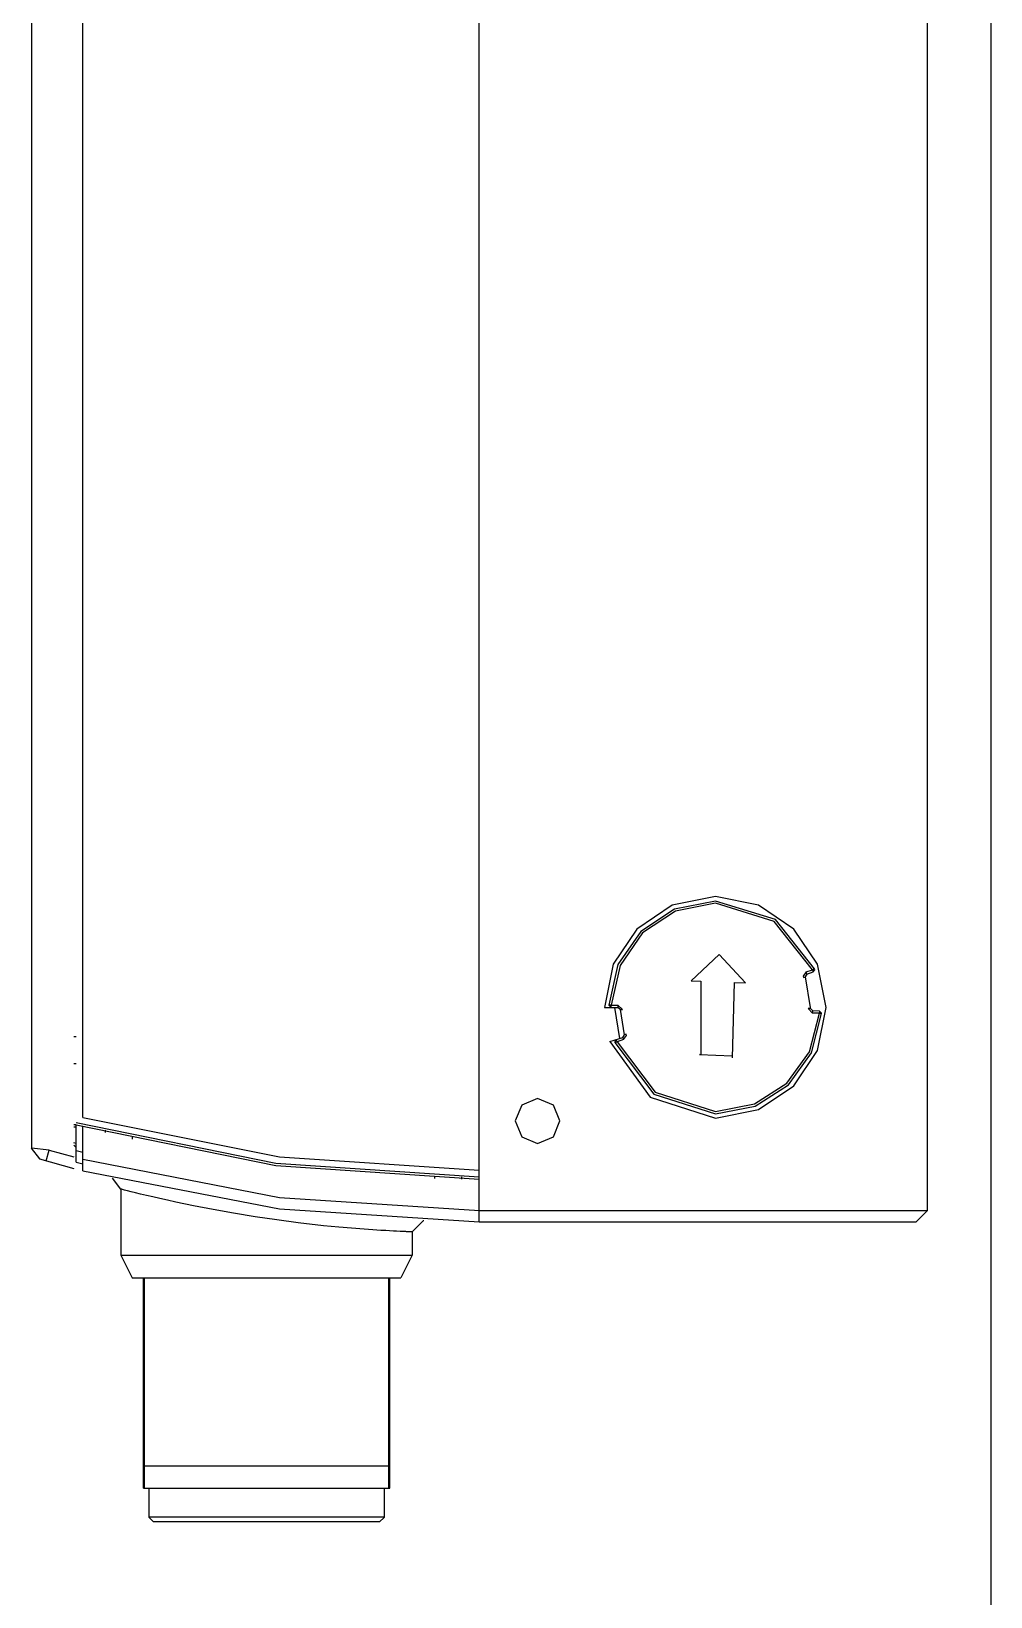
# Model space of a CAD drawing. Extents: x 22 to 299, y 7 to 289.
# Drawn here: x 99.97 to 112, y 200.47 to 220.1 of the extents above; entities that cross this region are included whole.
import ezdxf

# ---------------------------------------------------------------- set-up
doc = ezdxf.new("R2010")
doc.units = 0

msp = doc.modelspace()

# ---------------------------------------------------------------- linework, layer by layer
at = {"layer": 'Layer 1'}
for p, q in [((112, 276.5), (112, 15.430556)), ((99.972076, 237.809612), (99.972076, 206.094607)), ((100.617658, 206.479487), (100.617658, 237.426496)), ((105.588563, 205.172854), (105.588563, 223.736333)), ((111.205831, 205.312907), (111.205831, 222.781718)), ((108.006778, 209.141072), (107.564864, 208.843279)), ((108.035838, 209.092207), (107.615046, 208.813513)), ((108.548009, 209.250251), (108.006778, 209.141072)), ((108.548009, 209.19416), (108.035838, 209.092207)), ((108.548009, 209.16629), (108.046399, 209.066504)), ((109.089092, 209.141072), (108.548009, 209.250251)), ((109.301409, 208.961062), (108.548009, 209.19416)), ((109.285445, 208.93822), (108.548009, 209.16629)), ((109.531022, 208.843279), (109.089092, 209.141072)), ((108.046399, 209.066504), (107.634449, 208.793714)), ((109.765443, 208.333384), (109.285445, 208.93822)), ((109.791548, 208.343261), (109.301409, 208.961062)), ((107.564864, 208.843279), (107.266949, 208.401486)), ((107.615046, 208.813513), (107.327274, 208.398824)), ((107.634449, 208.793714), (107.352872, 208.387772)), ((109.82902, 208.401486), (109.531022, 208.843279)), ((108.596606, 208.522044), (108.243829, 208.192903)), ((108.925394, 208.169267), (108.596606, 208.522044)), ((107.266949, 208.401486), (107.157715, 207.86031)), ((107.327274, 208.398824), (107.214159, 207.888885)), ((107.352872, 208.387772), (107.242382, 207.888532)), ((109.686068, 208.304456), (109.649026, 208.251539)), ((109.686068, 208.304456), (109.765443, 208.333384)), ((109.695946, 208.277998), (109.686068, 208.304456)), ((109.686068, 208.304456), (109.686068, 208.304456)), ((109.695946, 208.277998), (109.774968, 208.306925)), ((109.791548, 208.343261), (109.765443, 208.333384)), ((109.765443, 208.333384), (109.774968, 208.306925)), ((109.765443, 208.333384), (109.765443, 208.333384)), ((109.774968, 208.306925), (109.793665, 208.333384)), ((109.774968, 208.306925), (109.774968, 208.306925)), ((109.793665, 208.333384), (109.791548, 208.343261)), ((109.791548, 208.343261), (109.791548, 208.343261)), ((109.938303, 207.86031), (109.82902, 208.401486)), ((108.243829, 208.192903), (108.36589, 208.18867)), ((108.36589, 208.18867), (108.36589, 207.267217)), ((108.761, 207.227), (108.789222, 208.173853)), ((108.789222, 208.173853), (108.925394, 208.169267)), ((109.649026, 208.251539), (109.651848, 208.233901)), ((109.651848, 208.233901), (109.678307, 208.24272)), ((109.695946, 208.277998), (109.677248, 208.251539)), ((109.677248, 208.251539), (109.678659, 208.24272)), ((109.741807, 207.86031), (109.678659, 208.24272)), ((109.695946, 208.277998), (109.695946, 208.277998)), ((107.157715, 207.86031), (107.326695, 207.86031)), ((107.242382, 207.888532), (107.214159, 207.888885)), ((107.214159, 207.888885), (107.214159, 207.888885)), ((107.214159, 207.888885), (107.214159, 207.888532)), ((107.214159, 207.888532), (107.242382, 207.86031)), ((107.242382, 207.888532), (107.326695, 207.888532)), ((107.242382, 207.86031), (107.242382, 207.888532)), ((107.284009, 207.86031), (107.284009, 207.86031)), ((107.284009, 207.86031), (107.346098, 207.469786)), ((107.326695, 207.888532), (107.326695, 207.86031)), ((107.382787, 207.833499), (107.326695, 207.888532)), ((107.354565, 207.832793), (107.326695, 207.86031)), ((107.354565, 207.832793), (107.354565, 207.832793)), ((107.354565, 207.832793), (107.354565, 207.832793)), ((107.354565, 207.832793), (107.404306, 207.51741)), ((107.35527, 207.832793), (107.382787, 207.833499)), ((107.382787, 207.833499), (107.382787, 207.833499)), ((109.713232, 207.846199), (109.713232, 207.846551)), ((109.713232, 207.846551), (109.713232, 207.845846)), ((109.741101, 207.845846), (109.713232, 207.846199)), ((109.713232, 207.845846), (109.767559, 207.789754)), ((109.729305, 207.302487), (109.852226, 207.786932)), ((109.741807, 207.845846), (109.741807, 207.86031)), ((109.741807, 207.845846), (109.741807, 207.845846)), ((109.741807, 207.845846), (109.768618, 207.817624)), ((109.741807, 207.845846), (109.741807, 207.845846)), ((109.754507, 207.290487), (109.879742, 207.785168)), ((109.767559, 207.789754), (109.768618, 207.817624)), ((109.852226, 207.786932), (109.767559, 207.789754)), ((109.852579, 207.814801), (109.768618, 207.817624)), ((109.82902, 207.319227), (109.938303, 207.86031)), ((109.852579, 207.814801), (109.852226, 207.786932)), ((109.852226, 207.786932), (109.879742, 207.785168)), ((109.879742, 207.786932), (109.852579, 207.814801)), ((109.879742, 207.785168), (109.879742, 207.786932)), ((109.879742, 207.785168), (109.879742, 207.785168)), ((107.405717, 207.509649), (107.404306, 207.51741)), ((107.43147, 207.525877), (107.405012, 207.517763)), ((107.434292, 207.509649), (107.43147, 207.525877)), ((100.533697, 207.489487), (100.505475, 207.489487)), ((107.225801, 207.43098), (107.386667, 207.482838)), ((107.225801, 207.43098), (107.225801, 207.430627)), ((107.225801, 207.430627), (107.730801, 206.735613)), ((107.306234, 207.456733), (107.286831, 207.429922)), ((107.286831, 207.429922), (107.288243, 207.421102)), ((107.288243, 207.421102), (107.315054, 207.429922)), ((107.288243, 207.421102), (107.288243, 207.421102)), ((107.288243, 207.421102), (107.775383, 206.772654)), ((107.315054, 207.429922), (107.306234, 207.456733)), ((107.306234, 207.456733), (107.306234, 207.456733)), ((107.395134, 207.45638), (107.315054, 207.430275)), ((107.315054, 207.429922), (107.315054, 207.429922)), ((107.315054, 207.429922), (107.791699, 206.795541)), ((107.386667, 207.482838), (107.405717, 207.509649)), ((107.386667, 207.482838), (107.395134, 207.45638)), ((107.386667, 207.482838), (107.386667, 207.482838)), ((107.395134, 207.456027), (107.434292, 207.509649)), ((107.395134, 207.45638), (107.395134, 207.456027)), ((100.533697, 207.152585), (100.505475, 207.152585)), ((108.36589, 207.267217), (108.347898, 207.267922)), ((108.347898, 207.267922), (108.757119, 207.253458)), ((109.445121, 206.911207), (109.729305, 207.302487)), ((109.464436, 206.89079), (109.754507, 207.290487)), ((109.531022, 206.877297), (109.82902, 207.319227)), ((107.730801, 206.735613), (108.548009, 206.470016)), ((107.775383, 206.772654), (108.548009, 206.526107)), ((107.791699, 206.795541), (108.548009, 206.554329)), ((109.038435, 206.64964), (109.445121, 206.911207)), ((109.049085, 206.623518), (109.464436, 206.89079)), ((109.089092, 206.579299), (109.531022, 206.877297)), ((106.12033, 206.634762), (106.038001, 206.436149)), ((106.318811, 206.716959), (106.12033, 206.634762)), ((106.517425, 206.634762), (106.318811, 206.716959)), ((106.599622, 206.436149), (106.517425, 206.634762)), ((108.548009, 206.554329), (109.038435, 206.64964)), ((108.548009, 206.526107), (109.049085, 206.623518)), ((108.548009, 206.470016), (109.089092, 206.579299)), ((100.533697, 206.386001), (100.505475, 206.386001)), ((100.533697, 206.358132), (100.505475, 206.358132)), ((100.533269, 206.415335), (100.533621, 206.415335)), ((100.533269, 206.386055), (100.533621, 206.386407)), ((100.533621, 206.415335), (103.038206, 205.905264)), ((100.533621, 206.386407), (103.03847, 205.876821)), ((100.533697, 205.920688), (100.533697, 206.386001)), ((100.617582, 206.479541), (100.617582, 206.479541)), ((100.617582, 206.479541), (103.081245, 205.98455)), ((100.617658, 205.811327), (100.617658, 206.363423)), ((106.038001, 206.436149), (106.12033, 206.237535)), ((106.517425, 206.237535), (106.599622, 206.436149)), ((106.599622, 206.436149), (106.599622, 206.436149)), ((100.533697, 206.153874), (100.505475, 206.161635)), ((100.533697, 206.153874), (100.533697, 206.153874)), ((100.898821, 206.318973), (100.898821, 206.289693)), ((101.235723, 206.236776), (101.235723, 206.208201)), ((106.12033, 206.237535), (106.318811, 206.155338)), ((106.318811, 206.155338), (106.517425, 206.237535)), ((99.971648, 206.094308), (99.971648, 206.094308)), ((99.971648, 206.094308), (100.072895, 205.959547)), ((100.196442, 206.070266), (99.972076, 206.094607)), ((100.072895, 205.959547), (100.505399, 205.838897)), ((100.157637, 205.935152), (100.196442, 206.070266)), ((100.196442, 206.070266), (100.505475, 205.984188)), ((100.533269, 206.105244), (100.505399, 206.133113)), ((100.533269, 206.105244), (100.533269, 206.105244)), ((100.533697, 206.066032), (100.617658, 206.043455)), ((100.617658, 205.956319), (100.617658, 205.956319)), ((100.617658, 205.956319), (103.082687, 205.474381)), ((103.081245, 205.98455), (105.588563, 205.818436)), ((100.533269, 205.920742), (100.617582, 205.898164)), ((100.617582, 205.811028), (100.617582, 205.811028)), ((100.617582, 205.811028), (103.082567, 205.332751)), ((103.038206, 205.905264), (105.588563, 205.734123)), ((103.03847, 205.876821), (105.588563, 205.705901)), ((101.095242, 205.581723), (100.987645, 205.718248)), ((101.095242, 205.581723), (101.095242, 205.581723)), ((101.096653, 205.58137), (101.095242, 205.581723)), ((101.095242, 205.581723), (101.095242, 205.581723)), ((101.095318, 205.581669), (101.095318, 204.75088)), ((101.098065, 205.581017), (101.096653, 205.58137)), ((101.100181, 205.580312), (101.098065, 205.581017)), ((101.103003, 205.579606), (101.100181, 205.580312)), ((101.106531, 205.578901), (101.103003, 205.579606)), ((101.115703, 205.576431), (101.106531, 205.578901)), ((101.127345, 205.573609), (101.115703, 205.576431)), ((101.141456, 205.569729), (101.127345, 205.573609)), ((101.158037, 205.565495), (101.141456, 205.569729)), ((101.177087, 205.560909), (101.158037, 205.565495)), ((101.222595, 205.549268), (101.177087, 205.560909)), ((105.027018, 205.742183), (105.027018, 205.714666)), ((105.363844, 205.735181), (105.363844, 205.707664)), ((101.277275, 205.535509), (101.222595, 205.549268)), ((101.341481, 205.519634), (101.277275, 205.535509)), ((101.414153, 205.502348), (101.341481, 205.519634)), ((101.495291, 205.482945), (101.414153, 205.502348)), ((101.583838, 205.462484), (101.495291, 205.482945)), ((101.679794, 205.440612), (101.583838, 205.462484)), ((101.783157, 205.418387), (101.679794, 205.440612)), ((102.006465, 205.371821), (101.783157, 205.418387)), ((102.250234, 205.324196), (102.006465, 205.371821)), ((103.082687, 205.474381), (105.588992, 205.312853)), ((102.508467, 205.277982), (102.250234, 205.324196)), ((102.776225, 205.234238), (102.508467, 205.277982)), ((103.048216, 205.194021), (102.776225, 205.234238)), ((103.317737, 205.158743), (103.048216, 205.194021)), ((103.082567, 205.332751), (105.588563, 205.172502)), ((104.886537, 205.184849), (104.745779, 205.044444)), ((104.891828, 205.184849), (104.886537, 205.184849)), ((104.891828, 205.184496), (104.891828, 205.184849)), ((105.588992, 205.312853), (111.205907, 205.312853)), ((105.588992, 205.172448), (111.065502, 205.172448)), ((111.065426, 205.172502), (111.205831, 205.312907)), ((111.065426, 205.172502), (111.065426, 205.172502)), ((103.636295, 205.12276), (103.317737, 205.158743)), ((103.826089, 205.104416), (103.636295, 205.12276)), ((104.145705, 205.077957), (103.826089, 205.104416)), ((104.255066, 205.070196), (104.145705, 205.077957)), ((104.304102, 205.067021), (104.255066, 205.070196)), ((104.353138, 205.063846), (104.304102, 205.067021)), ((104.365838, 205.063141), (104.353138, 205.063846)), ((104.414874, 205.060319), (104.365838, 205.063141)), ((104.46391, 205.057496), (104.414874, 205.060319)), ((104.513299, 205.055027), (104.46391, 205.057496)), ((104.548576, 205.05291), (104.513299, 205.055027)), ((104.597965, 205.050794), (104.548576, 205.05291)), ((104.618779, 205.049383), (104.597965, 205.050794)), ((104.668168, 205.047619), (104.618779, 205.049383)), ((104.673812, 205.047266), (104.668168, 205.047619)), ((104.696037, 205.046208), (104.673812, 205.047266)), ((104.714029, 205.045502), (104.696037, 205.046208)), ((104.72814, 205.045149), (104.714029, 205.045502)), ((104.73837, 205.044444), (104.72814, 205.045149)), ((104.744368, 205.044444), (104.73837, 205.044444)), ((104.746131, 205.044444), (104.744368, 205.044444)), ((104.746131, 205.044444), (104.746131, 204.750933)), ((101.095318, 204.75088), (104.746207, 204.75088)), ((101.095318, 204.75088), (101.235723, 204.470069)), ((104.746131, 204.750933), (104.605726, 204.470123)), ((101.235723, 204.470069), (104.605802, 204.470069)), ((101.376129, 201.830239), (101.376129, 204.470069)), ((101.39024, 201.830239), (101.39024, 204.470069)), ((104.45121, 204.470123), (104.45121, 201.830292)), ((104.465397, 201.830239), (104.465397, 204.470069)), ((101.39024, 202.111049), (104.451286, 202.111049)), ((101.376129, 201.830239), (104.465397, 201.830239)), ((101.446331, 201.830239), (101.446331, 201.465115)), ((104.395118, 201.830292), (104.395118, 201.464815)), ((104.395194, 201.465115), (101.446331, 201.465115)), ((101.502423, 201.409023), (101.446331, 201.465115)), ((104.339027, 201.408724), (104.395118, 201.464815)), ((104.339103, 201.409023), (101.502423, 201.409023))]:
    msp.add_line(p, q, dxfattribs=at)

doc.saveas('drawing.dxf')
